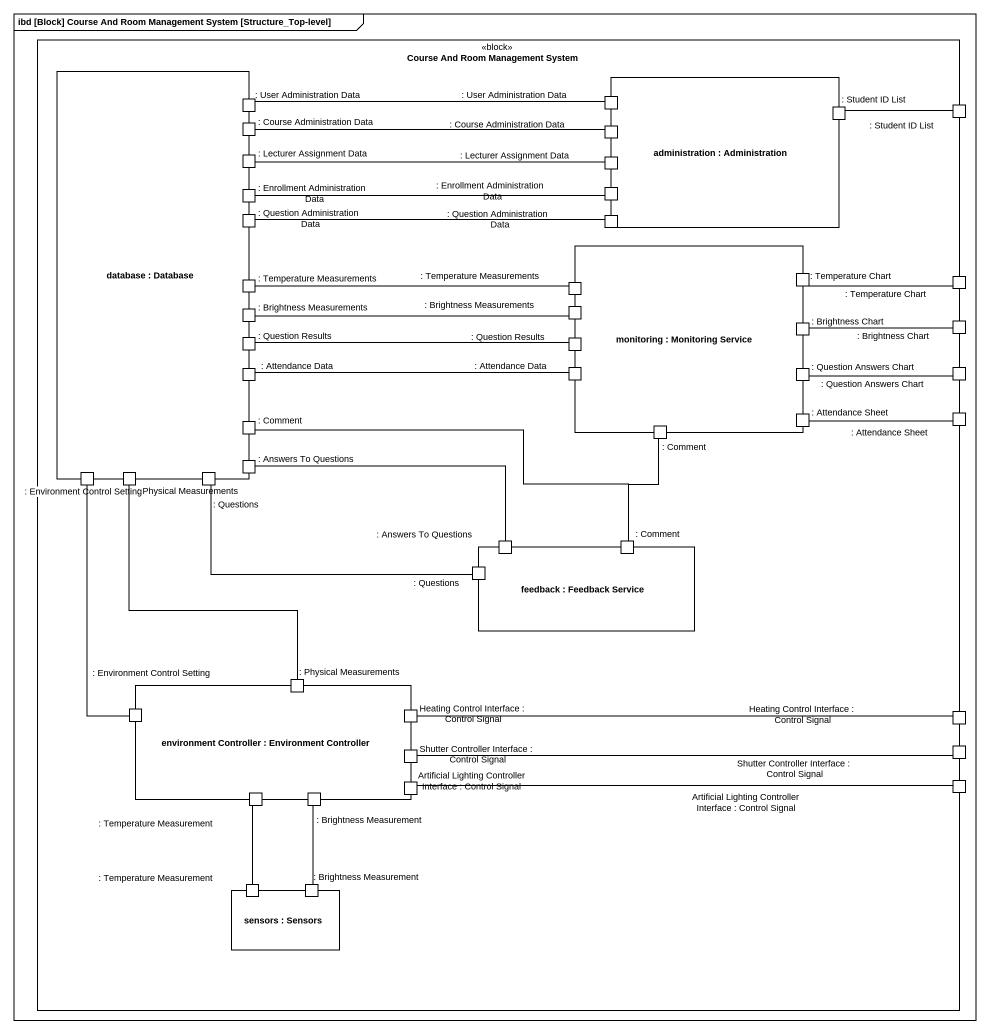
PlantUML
@startuml
mainframe ibd [Block] Course And Room Management System [Structure_Top-level]
rectangle "Course And Room Management System" as Course_And_Room_Management <<block>> {
  rectangle "database : Database" as database_ {
    port ": User Administration Data" as User_Administration_Data
    port ": Course Administration Data" as Course_Administration_Data
    port ": Lecturer Assignment Data" as Lecturer_Assignment_Data
    port ": Enrollment Administration Data" as Enrollment_Administration
    port ": Question Administration Data" as Question_Administration_Data
    port ": Temperature Measurements" as Temperature_Measurements
    port ": Brightness Measurements" as Brightness_Measurements
    port ": Question Results" as Question_Results
    port ": Attendance Data" as Attendance_Data
    port ": Comment" as Comment
    port ": Environment Control Setting" as Environment_Control_Setting
    port ": Physical Measurements" as Physical_Measurements
    port ": Questions" as Questions
    port ": Answers To Questions" as Answers_To_Questions
  }
  rectangle "administration : Administration" as administration {
    port ": User Administration Data" as User_Administration_Data_2
    port ": Course Administration Data" as Course_Administration_Data_2
    port ": Student ID List" as Student_ID_List
    port ": Lecturer Assignment Data" as Lecturer_Assignment_Data_2
    port ": Enrollment Administration Data" as Enrollment_Administration_2
    port ": Question Administration Data" as Question_Administration_Data_2
  }
  port ": Student ID List" as Student_ID_List_2
  rectangle "monitoring : Monitoring Service" as monitoring {
    port ": Temperature Measurements" as Temperature_Measurements_2
    port ": Temperature Chart" as Temperature_Chart
    port ": Brightness Measurements" as Brightness_Measurements_2
    port ": Brightness Chart" as Brightness_Chart
    port ": Question Results" as Question_Results_2
    port ": Attendance Data" as Attendance_Data_2
    port ": Question Answers Chart" as Question_Answers_Chart
    port ": Comment" as Comment_2
    port ": Attendance Sheet" as Attendance_Sheet
  }
  port ": Temperature Chart" as Temperature_Chart_2
  port ": Brightness Chart" as Brightness_Chart_2
  port ": Question Answers Chart" as Question_Answers_Chart_2
  port ": Attendance Sheet" as Attendance_Sheet_2
  rectangle "feedback : Feedback Service" as feedback {
    port ": Answers To Questions" as Answers_To_Questions_2
    port ": Comment" as Comment_3
    port ": Questions" as Questions_2
  }
  rectangle "environment Controller : Environment Controller" as environment_Controller {
    port ": Environment Control Setting" as Environment_Control_Setting_2
    port ": Physical Measurements" as Physical_Measurements_2
    port "Heating Control Interface : Control Signal" as Heating_Control_Interface
    port "Shutter Controller Interface : Control Signal" as Shutter_Controller
    port "Artificial Lighting Controller Interface : Control Signal" as Artificial_Lighting
    port ": Temperature Measurement" as Temperature_Measurement
    port ": Brightness Measurement" as Brightness_Measurement
  }
  port "Heating Control Interface : Control Signal" as Heating_Control_Interface_2
  port "Shutter Controller Interface : Control Signal" as Shutter_Controller_2
  port "Artificial Lighting Controller Interface : Control Signal" as Artificial_Lighting_2
  rectangle "sensors : Sensors" as sensors {
    port ": Temperature Measurement" as Temperature_Measurement_2
    port ": Brightness Measurement" as Brightness_Measurement_2
  }
}
User_Administration_Data -right- User_Administration_Data_2
Course_Administration_Data -right- Course_Administration_Data_2
Student_ID_List_2 -left- Student_ID_List
Lecturer_Assignment_Data -right- Lecturer_Assignment_Data_2
Enrollment_Administration -right- Enrollment_Administration_2
Question_Administration_Data -right- Question_Administration_Data_2
Temperature_Measurements -right- Temperature_Measurements_2
Temperature_Chart -right- Temperature_Chart_2
Brightness_Measurements -right- Brightness_Measurements_2
Brightness_Chart -right- Brightness_Chart_2
Question_Results -right- Question_Results_2
Attendance_Data -right- Attendance_Data_2
Question_Answers_Chart -right- Question_Answers_Chart_2
Attendance_Sheet -right- Attendance_Sheet_2
Environment_Control_Setting -- Environment_Control_Setting_2
Questions -right- Questions_2
Answers_To_Questions_2 -left- Answers_To_Questions
Comment_3 -left- Comment
Comment_3 -up- Comment_2
Physical_Measurements_2 -up- Physical_Measurements
Heating_Control_Interface -right- Heating_Control_Interface_2
Shutter_Controller -right- Shutter_Controller_2
Artificial_Lighting -right- Artificial_Lighting_2
Temperature_Measurement_2 -up- Temperature_Measurement
Brightness_Measurement_2 -up- Brightness_Measurement
@enduml
